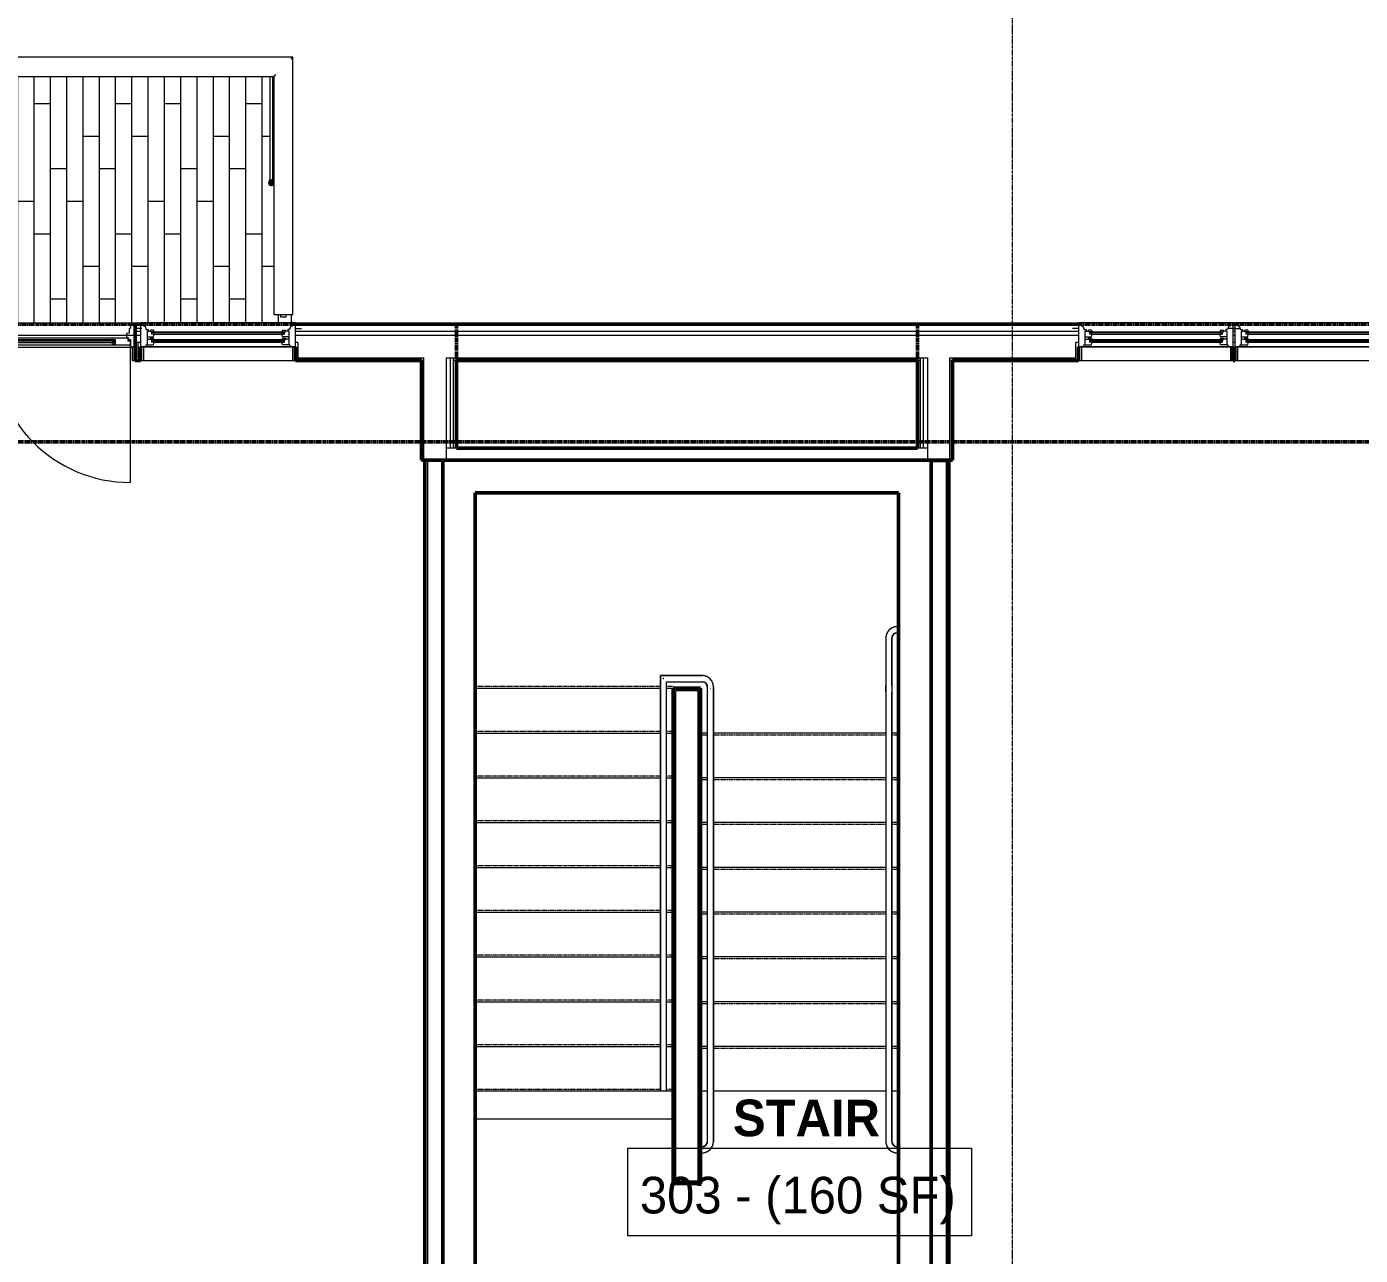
# Model space of a CAD drawing. Header units: inches. Extents: x -4235 to -464, y 9767 to 12463.
# Drawn here: x -2742.5 to -2414.9, y 11889.9 to 12191.7 of the extents above; entities that cross this region are included whole.
import ezdxf

# ---------------------------------------------------------------- set-up
doc = ezdxf.new("R2010")
doc.units = ezdxf.units.IN
doc.header["$MEASUREMENT"] = 0
for name, pattern in [('Dash 1_16_', [0.125, 0.0625, -0.0625]), ('Grid Line 1_2_', [0.875, 0.5, -0.125, 0.125, -0.125]), ('Overhead 1_16_', [0.101562, 0.0625, -0.039062])]:
    doc.linetypes.add(name, pattern=pattern)
for name, color, linetype, lineweight in [('0-1', 7, 'Continuous', 5), ('0-2', 90, 'Continuous', 9), ('A-AREA-IDEN', 2, 'Continuous', 9), ('A-DOOR-3', 31, 'Continuous', 9), ('A-DOOR-4', 31, 'Continuous', 20), ('A-DOOR-FRAM', 31, 'Continuous', 9), ('A-DOOR-FRAM-2', 31, 'Continuous', 20), ('A-DOOR-GLAZ', 31, 'Continuous', 9), ('A-FLOR-2', 90, 'Continuous', 9), ('A-FLOR-3', 192, 'Continuous', 9), ('A-FLOR-HRAL', 11, 'Continuous', 9), ('A-FLOR-HRAL-1', 90, 'Continuous', 9), ('A-FLOR-PATT-1', 9, 'Continuous', 9), ('A-GLAZ-1', 151, 'Continuous', 9), ('A-GLAZ-2', 151, 'Continuous', 20), ('A-WALL', 113, 'Continuous', 13), ('A-WALL-2', 250, 'Continuous', 13), ('A-WALL-3', 7, 'Continuous', 50), ('A-WALL-4', 113, 'Continuous', 50), ('A-WALL-5', 113, 'Continuous', 9), ('C-PROP-LINE-1', 91, 'Dash 1_16_', 50), ('I-WALL-1', 7, 'Continuous', 50), ('Q-CASE-1', 90, 'Continuous', 9), ('S-GRID-1', 1, 'Grid Line 1_2_', 9), ('S-STRS-3', 90, 'Continuous', 9), ('S-STRS-4', 90, 'Overhead 1_16_', 9)]:
    doc.layers.add(name, color=color, linetype=linetype, lineweight=lineweight)
doc.styles.add('Century Gothic', font='ufonts.com_century-gothic.ttf', dxfattribs={"height": 9})
doc.styles.add('Century Gothic_B', font='GOTHICB.TTF', dxfattribs={"height": 9})

# ---------------------------------------------------------------- blocks, each defined once
blk = doc.blocks.new('CTR - 1st Phase - Common Walls_rvt-1-BACKGROUND - 3RD FLOOR')
at = {"layer": 'A-WALL-2'}
for p, q in [((-2644.07, 12085.19), (-2644.07, 11837.19)), ((-2640.57, 12085.19), (-2640.57, 11837.19)), ((-2520.07, 11837.19), (-2520.07, 12085.15)), ((-2516.57, 11837.19), (-2516.57, 12085.15))]:
    blk.add_line(p, q, dxfattribs=at)
at = {"layer": 'A-WALL-3'}
for p, q in [((-2640.32, 12085.19), (-2644.7, 12085.19)), ((-2644.7, 12085.19), (-2644.7, 11837.19)), ((-2640.32, 11837.19), (-2640.32, 12085.19)), ((-2520.32, 12085.15), (-2520.32, 11837.19)), ((-2515.95, 12085.15), (-2520.32, 12085.15)), ((-2515.95, 11837.19), (-2515.95, 12085.15))]:
    blk.add_line(p, q, dxfattribs=at)
blk = doc.blocks.new('Top Rail Type - Top Rail_Internal_-2421829-BACKGROUND - 3RD FLOOR')
at = {"layer": 'A-FLOR-HRAL-1'}
for p, q in [((-2586.82, 12032.31), (-2586.82, 12029.77)), ((-2576.57, 12032.31), (-2586.82, 12032.31)), ((-2585.32, 12029.77), (-2585.32, 12030.81)), ((-2585.32, 12030.81), (-2576.57, 12030.81)), ((-2586.82, 12029.1), (-2586.82, 11930.19)), ((-2585.32, 11930.19), (-2585.32, 12029.1)), ((-2575.32, 12029.56), (-2575.32, 12029.17)), ((-2575.32, 12028.97), (-2575.32, 12017.79)), ((-2573.82, 12029.17), (-2573.82, 12029.56)), ((-2573.82, 12017.79), (-2573.82, 12028.97)), ((-2575.32, 12017.79), (-2575.32, 11930.28)), ((-2573.82, 11930.28), (-2573.82, 12017.79)), ((-2575.32, 11929.61), (-2575.32, 11917.81)), ((-2573.82, 11917.81), (-2573.82, 11929.61)), ((-2576.57, 11916.56), (-2576.95, 11916.56)), ((-2576.95, 11915.06), (-2576.57, 11915.06))]:
    blk.add_line(p, q, dxfattribs=at)
at = {"layer": 'A-FLOR-HRAL-1', "flags": 128}
for points in [[(-2586.82, 12029.77), (-2586.82, 12029.72), (-2586.82, 12029.67), (-2586.82, 12029.62), (-2586.82, 12029.57), (-2586.82, 12029.52), (-2586.82, 12029.47), (-2586.82, 12029.42), (-2586.82, 12029.37), (-2586.82, 12029.33), (-2586.82, 12029.28), (-2586.82, 12029.24), (-2586.82, 12029.19), (-2586.82, 12029.15), (-2586.82, 12029.1), (-2586.82, 12029.1)], [(-2585.32, 12029.1), (-2585.32, 12029.14), (-2585.32, 12029.19), (-2585.32, 12029.23), (-2585.32, 12029.28), (-2585.32, 12029.32), (-2585.32, 12029.37), (-2585.32, 12029.42), (-2585.32, 12029.47), (-2585.32, 12029.52), (-2585.32, 12029.56), (-2585.32, 12029.61), (-2585.32, 12029.66), (-2585.32, 12029.71), (-2585.32, 12029.76), (-2585.32, 12029.77)], [(-2573.82, 12029.56), (-2573.83, 12029.67), (-2573.83, 12029.78), (-2573.84, 12029.89), (-2573.86, 12030), (-2573.88, 12030.11), (-2573.9, 12030.22), (-2573.93, 12030.32), (-2573.96, 12030.43), (-2574, 12030.53), (-2574.04, 12030.64), (-2574.09, 12030.74), (-2574.13, 12030.83), (-2574.19, 12030.93), (-2574.24, 12031.03), (-2574.3, 12031.12), (-2574.37, 12031.21), (-2574.44, 12031.29), (-2574.51, 12031.38), (-2574.58, 12031.46), (-2574.66, 12031.54), (-2574.74, 12031.61), (-2574.82, 12031.68), (-2574.91, 12031.75), (-2575, 12031.82), (-2575.09, 12031.88), (-2575.18, 12031.94), (-2575.28, 12031.99), (-2575.38, 12032.04), (-2575.48, 12032.09), (-2575.58, 12032.13), (-2575.68, 12032.17), (-2575.79, 12032.2), (-2575.89, 12032.23), (-2576, 12032.25), (-2576.11, 12032.27), (-2576.22, 12032.29), (-2576.32, 12032.3), (-2576.43, 12032.31), (-2576.54, 12032.31), (-2576.57, 12032.31)], [(-2576.57, 12030.81), (-2576.52, 12030.81), (-2576.47, 12030.81), (-2576.42, 12030.81), (-2576.37, 12030.8), (-2576.33, 12030.79), (-2576.28, 12030.78), (-2576.23, 12030.77), (-2576.18, 12030.75), (-2576.13, 12030.73), (-2576.09, 12030.72), (-2576.04, 12030.7), (-2576, 12030.67), (-2575.95, 12030.65), (-2575.91, 12030.62), (-2575.87, 12030.6), (-2575.83, 12030.57), (-2575.79, 12030.54), (-2575.75, 12030.5), (-2575.71, 12030.47), (-2575.68, 12030.44), (-2575.64, 12030.4), (-2575.61, 12030.36), (-2575.58, 12030.32), (-2575.55, 12030.28), (-2575.52, 12030.24), (-2575.5, 12030.2), (-2575.47, 12030.15), (-2575.45, 12030.11), (-2575.43, 12030.06), (-2575.41, 12030.02), (-2575.39, 12029.97), (-2575.38, 12029.92), (-2575.36, 12029.87), (-2575.35, 12029.83), (-2575.34, 12029.78), (-2575.33, 12029.73), (-2575.33, 12029.68), (-2575.33, 12029.63), (-2575.32, 12029.58), (-2575.32, 12029.56)], [(-2575.32, 11930.28), (-2575.32, 11930.24), (-2575.32, 11930.19), (-2575.32, 11930.15), (-2575.32, 11930.1), (-2575.32, 11930.05), (-2575.32, 11930.01), (-2575.32, 11929.96), (-2575.32, 11929.91), (-2575.32, 11929.86), (-2575.32, 11929.81), (-2575.32, 11929.76), (-2575.32, 11929.71), (-2575.32, 11929.66), (-2575.32, 11929.61), (-2575.32, 11929.61)], [(-2573.82, 11929.61), (-2573.82, 11929.66), (-2573.82, 11929.71), (-2573.82, 11929.76), (-2573.82, 11929.81), (-2573.82, 11929.86), (-2573.82, 11929.91), (-2573.82, 11929.96), (-2573.82, 11930), (-2573.82, 11930.05), (-2573.82, 11930.1), (-2573.82, 11930.14), (-2573.82, 11930.19), (-2573.82, 11930.23), (-2573.82, 11930.27), (-2573.82, 11930.28)], [(-2576.57, 11915.06), (-2576.46, 11915.07), (-2576.35, 11915.07), (-2576.24, 11915.08), (-2576.14, 11915.1), (-2576.03, 11915.12), (-2575.92, 11915.14), (-2575.81, 11915.17), (-2575.71, 11915.2), (-2575.6, 11915.24), (-2575.5, 11915.28), (-2575.4, 11915.33), (-2575.3, 11915.38), (-2575.21, 11915.43), (-2575.11, 11915.48), (-2575.02, 11915.54), (-2574.93, 11915.61), (-2574.84, 11915.68), (-2574.76, 11915.75), (-2574.68, 11915.82), (-2574.6, 11915.9), (-2574.53, 11915.98), (-2574.45, 11916.06), (-2574.39, 11916.15), (-2574.32, 11916.24), (-2574.26, 11916.33), (-2574.2, 11916.42), (-2574.15, 11916.52), (-2574.1, 11916.62), (-2574.05, 11916.72), (-2574.01, 11916.82), (-2573.97, 11916.92), (-2573.94, 11917.03), (-2573.91, 11917.13), (-2573.88, 11917.24), (-2573.86, 11917.35), (-2573.85, 11917.46), (-2573.84, 11917.57), (-2573.83, 11917.67), (-2573.82, 11917.78), (-2573.82, 11917.81)], [(-2575.32, 11917.81), (-2575.32, 11917.76), (-2575.33, 11917.71), (-2575.33, 11917.66), (-2575.34, 11917.62), (-2575.35, 11917.57), (-2575.36, 11917.52), (-2575.37, 11917.47), (-2575.39, 11917.42), (-2575.4, 11917.37), (-2575.42, 11917.33), (-2575.44, 11917.28), (-2575.46, 11917.24), (-2575.49, 11917.19), (-2575.51, 11917.15), (-2575.54, 11917.11), (-2575.57, 11917.07), (-2575.6, 11917.03), (-2575.63, 11916.99), (-2575.67, 11916.95), (-2575.7, 11916.92), (-2575.74, 11916.88), (-2575.78, 11916.85), (-2575.82, 11916.82), (-2575.86, 11916.79), (-2575.9, 11916.76), (-2575.94, 11916.74), (-2575.98, 11916.71), (-2576.03, 11916.69), (-2576.07, 11916.67), (-2576.12, 11916.65), (-2576.17, 11916.63), (-2576.22, 11916.62), (-2576.26, 11916.6), (-2576.31, 11916.59), (-2576.36, 11916.58), (-2576.41, 11916.58), (-2576.46, 11916.57), (-2576.51, 11916.57), (-2576.56, 11916.56), (-2576.57, 11916.56)]]:
    blk.add_lwpolyline(points, dxfattribs=at)
at = {"layer": 'A-FLOR-HRAL-1'}
blk.add_open_spline([(-2585.98, 12031.47), (-2586, 12031.49), (-2586.03, 12031.52), (-2586.07, 12031.56), (-2586.12, 12031.61), (-2586.15, 12031.64), (-2586.17, 12031.66)], degree=3, knots=[0.46086968, 0.46086968, 0.46086968, 0.46086968, 0.47916667, 0.5, 0.52083333, 0.53913032, 0.53913032, 0.53913032, 0.53913032], dxfattribs=at)
blk.add_open_spline([(-2574.65, 12029.19), (-2574.63, 12029.19), (-2574.57, 12029.19), (-2574.52, 12029.19), (-2574.5, 12029.19)], degree=3, dxfattribs=at)
blk = doc.blocks.new('Top Rail Type - Top Rail_Internal_-V10-BACKGROUND - 3RD FLOOR')
at = {"layer": 'A-FLOR-HRAL-1'}
for p, q in [((-2586.82, 12032.31), (-2576.57, 12032.31)), ((-2586.82, 12029.77), (-2586.82, 12032.31)), ((-2586.82, 12028.7), (-2586.82, 12029.77)), ((-2585.32, 12030.81), (-2576.57, 12030.81)), ((-2585.32, 12029.77), (-2585.32, 12030.81)), ((-2585.32, 12028.7), (-2585.32, 12029.77)), ((-2586.82, 11930.19), (-2586.82, 12028.7)), ((-2585.32, 11930.19), (-2585.32, 12028.7)), ((-2575.32, 12029.56), (-2575.32, 12029.19)), ((-2575.32, 12029.19), (-2575.32, 11930.68)), ((-2573.82, 12029.56), (-2573.82, 12029.19)), ((-2573.82, 12029.19), (-2573.82, 11930.68)), ((-2575.32, 11930.68), (-2575.32, 11929.61)), ((-2575.32, 11929.61), (-2575.32, 11917.81)), ((-2573.82, 11930.68), (-2573.82, 11929.61)), ((-2573.82, 11929.61), (-2573.82, 11917.81)), ((-2576.57, 11916.56), (-2576.95, 11916.56)), ((-2576.57, 11915.06), (-2576.95, 11915.06))]:
    blk.add_line(p, q, dxfattribs=at)
for centre, radius, start, end in [((-2576.57, 12029.56), 2.75, 0, 90), ((-2576.57, 12029.56), 1.25, 0, 90), ((-2576.57, 11917.81), 1.25, 270, 0), ((-2576.57, 11917.81), 2.75, 270, 0)]:
    blk.add_arc(centre, radius, start, end, dxfattribs=at)
blk = doc.blocks.new('Top Rail Type - Top Rail_Internal_-2421831-BACKGROUND - 3RD FLOOR')
at = {"layer": 'A-FLOR-HRAL-1'}
for p, q in [((-2528.32, 12044.31), (-2528.7, 12044.31)), ((-2528.7, 12042.81), (-2528.32, 12042.81)), ((-2531.45, 12041.56), (-2531.45, 12029.77)), ((-2529.95, 12029.77), (-2529.95, 12041.56)), ((-2531.45, 12028.3), (-2531.45, 12017.79)), ((-2529.95, 12017.79), (-2529.95, 12028.3)), ((-2531.45, 12017.79), (-2531.45, 11930.28)), ((-2529.95, 11930.28), (-2529.95, 12017.79)), ((-2531.45, 11929.61), (-2531.45, 11917.81)), ((-2529.95, 11917.81), (-2529.95, 11929.61)), ((-2528.32, 11916.56), (-2528.7, 11916.56)), ((-2528.7, 11915.06), (-2528.32, 11915.06))]:
    blk.add_line(p, q, dxfattribs=at)
at = {"layer": 'A-FLOR-HRAL-1', "flags": 128}
for points in [[(-2528.7, 12044.31), (-2528.81, 12044.31), (-2528.92, 12044.31), (-2529.03, 12044.29), (-2529.14, 12044.28), (-2529.25, 12044.26), (-2529.35, 12044.24), (-2529.46, 12044.21), (-2529.56, 12044.17), (-2529.67, 12044.14), (-2529.77, 12044.1), (-2529.87, 12044.05), (-2529.97, 12044), (-2530.07, 12043.95), (-2530.16, 12043.89), (-2530.25, 12043.83), (-2530.34, 12043.77), (-2530.43, 12043.7), (-2530.51, 12043.63), (-2530.59, 12043.56), (-2530.67, 12043.48), (-2530.75, 12043.4), (-2530.82, 12043.32), (-2530.89, 12043.23), (-2530.95, 12043.14), (-2531.01, 12043.05), (-2531.07, 12042.96), (-2531.12, 12042.86), (-2531.17, 12042.76), (-2531.22, 12042.66), (-2531.26, 12042.56), (-2531.3, 12042.46), (-2531.33, 12042.35), (-2531.36, 12042.25), (-2531.39, 12042.14), (-2531.41, 12042.03), (-2531.43, 12041.92), (-2531.44, 12041.81), (-2531.45, 12041.7), (-2531.45, 12041.59), (-2531.45, 12041.56)], [(-2529.95, 12041.56), (-2529.95, 12041.61), (-2529.94, 12041.66), (-2529.94, 12041.71), (-2529.93, 12041.76), (-2529.92, 12041.81), (-2529.91, 12041.86), (-2529.9, 12041.91), (-2529.89, 12041.96), (-2529.87, 12042), (-2529.85, 12042.05), (-2529.83, 12042.1), (-2529.81, 12042.14), (-2529.78, 12042.19), (-2529.76, 12042.23), (-2529.73, 12042.27), (-2529.7, 12042.31), (-2529.67, 12042.35), (-2529.64, 12042.39), (-2529.6, 12042.43), (-2529.57, 12042.46), (-2529.53, 12042.5), (-2529.5, 12042.53), (-2529.46, 12042.56), (-2529.42, 12042.59), (-2529.37, 12042.62), (-2529.33, 12042.64), (-2529.29, 12042.67), (-2529.24, 12042.69), (-2529.2, 12042.71), (-2529.15, 12042.73), (-2529.1, 12042.75), (-2529.06, 12042.76), (-2529.01, 12042.78), (-2528.96, 12042.79), (-2528.91, 12042.8), (-2528.86, 12042.8), (-2528.81, 12042.81), (-2528.76, 12042.81), (-2528.71, 12042.81), (-2528.7, 12042.81)], [(-2531.45, 12028.3), (-2531.45, 12028.39), (-2531.45, 12028.49), (-2531.45, 12028.59), (-2531.45, 12028.69), (-2531.45, 12028.79), (-2531.45, 12028.89), (-2531.45, 12029), (-2531.45, 12029.11), (-2531.45, 12029.21), (-2531.45, 12029.32), (-2531.45, 12029.43), (-2531.45, 12029.54), (-2531.45, 12029.65), (-2531.45, 12029.76), (-2531.45, 12029.77)], [(-2529.95, 12029.77), (-2529.95, 12029.66), (-2529.95, 12029.55), (-2529.95, 12029.44), (-2529.95, 12029.33), (-2529.95, 12029.22), (-2529.95, 12029.11), (-2529.95, 12029.01), (-2529.95, 12028.9), (-2529.95, 12028.8), (-2529.95, 12028.7), (-2529.95, 12028.6), (-2529.95, 12028.5), (-2529.95, 12028.4), (-2529.95, 12028.31), (-2529.95, 12028.3)], [(-2531.45, 11930.28), (-2531.45, 11930.24), (-2531.45, 11930.19), (-2531.45, 11930.15), (-2531.45, 11930.1), (-2531.45, 11930.05), (-2531.45, 11930.01), (-2531.45, 11929.96), (-2531.45, 11929.91), (-2531.45, 11929.86), (-2531.45, 11929.81), (-2531.45, 11929.76), (-2531.45, 11929.71), (-2531.45, 11929.66), (-2531.45, 11929.61), (-2531.45, 11929.61)], [(-2529.95, 11929.61), (-2529.95, 11929.66), (-2529.95, 11929.71), (-2529.95, 11929.76), (-2529.95, 11929.81), (-2529.95, 11929.86), (-2529.95, 11929.91), (-2529.95, 11929.96), (-2529.95, 11930), (-2529.95, 11930.05), (-2529.95, 11930.1), (-2529.95, 11930.14), (-2529.95, 11930.19), (-2529.95, 11930.23), (-2529.95, 11930.27), (-2529.95, 11930.28)], [(-2531.45, 11917.81), (-2531.45, 11917.7), (-2531.44, 11917.59), (-2531.43, 11917.49), (-2531.41, 11917.38), (-2531.39, 11917.27), (-2531.37, 11917.16), (-2531.34, 11917.05), (-2531.31, 11916.95), (-2531.27, 11916.85), (-2531.23, 11916.74), (-2531.19, 11916.64), (-2531.14, 11916.54), (-2531.09, 11916.45), (-2531.03, 11916.35), (-2530.97, 11916.26), (-2530.9, 11916.17), (-2530.84, 11916.09), (-2530.77, 11916), (-2530.69, 11915.92), (-2530.61, 11915.84), (-2530.53, 11915.77), (-2530.45, 11915.69), (-2530.36, 11915.63), (-2530.28, 11915.56), (-2530.18, 11915.5), (-2530.09, 11915.44), (-2529.99, 11915.39), (-2529.9, 11915.34), (-2529.8, 11915.29), (-2529.7, 11915.25), (-2529.59, 11915.21), (-2529.49, 11915.18), (-2529.38, 11915.15), (-2529.27, 11915.13), (-2529.17, 11915.1), (-2529.06, 11915.09), (-2528.95, 11915.08), (-2528.84, 11915.07), (-2528.73, 11915.06), (-2528.7, 11915.06)], [(-2528.7, 11916.56), (-2528.75, 11916.57), (-2528.8, 11916.57), (-2528.85, 11916.57), (-2528.9, 11916.58), (-2528.95, 11916.59), (-2529, 11916.6), (-2529.04, 11916.61), (-2529.09, 11916.63), (-2529.14, 11916.64), (-2529.19, 11916.66), (-2529.23, 11916.68), (-2529.28, 11916.71), (-2529.32, 11916.73), (-2529.36, 11916.76), (-2529.4, 11916.78), (-2529.45, 11916.81), (-2529.48, 11916.84), (-2529.52, 11916.87), (-2529.56, 11916.91), (-2529.6, 11916.94), (-2529.63, 11916.98), (-2529.66, 11917.02), (-2529.69, 11917.06), (-2529.72, 11917.1), (-2529.75, 11917.14), (-2529.78, 11917.18), (-2529.8, 11917.23), (-2529.82, 11917.27), (-2529.84, 11917.32), (-2529.86, 11917.36), (-2529.88, 11917.41), (-2529.9, 11917.46), (-2529.91, 11917.5), (-2529.92, 11917.55), (-2529.93, 11917.6), (-2529.94, 11917.65), (-2529.94, 11917.7), (-2529.95, 11917.75), (-2529.95, 11917.8), (-2529.95, 11917.81)]]:
    blk.add_lwpolyline(points, dxfattribs=at)
blk = doc.blocks.new('Top Rail Type - Top Rail_Internal_-V13-BACKGROUND - 3RD FLOOR')
at = {"layer": 'A-FLOR-HRAL-1'}
for p, q in [((-2528.32, 12044.31), (-2528.7, 12044.31)), ((-2528.32, 12042.81), (-2528.7, 12042.81)), ((-2531.45, 12041.56), (-2531.45, 12029.77)), ((-2529.95, 12041.56), (-2529.95, 12029.77)), ((-2531.45, 12029.77), (-2531.45, 12028.7)), ((-2529.95, 12029.77), (-2529.95, 12028.7)), ((-2531.45, 12028.7), (-2531.45, 11930.68)), ((-2529.95, 12028.7), (-2529.95, 11930.68)), ((-2531.45, 11930.68), (-2531.45, 11929.61)), ((-2531.45, 11929.61), (-2531.45, 11917.81)), ((-2529.95, 11930.68), (-2529.95, 11929.61)), ((-2529.95, 11929.61), (-2529.95, 11917.81)), ((-2528.7, 11916.56), (-2528.32, 11916.56)), ((-2528.7, 11915.06), (-2528.32, 11915.06))]:
    blk.add_line(p, q, dxfattribs=at)
for centre, radius, start, end in [((-2528.7, 12041.56), 2.75, 90, 180), ((-2528.7, 12041.56), 1.25, 90, 180), ((-2528.7, 11917.81), 2.75, 180, 270), ((-2528.7, 11917.81), 1.25, 180, 270)]:
    blk.add_arc(centre, radius, start, end, dxfattribs=at)
blk = doc.blocks.new('top of stairs parapet wall1 - top of stairs parapet wall-2378403-BACKGROUND - 3RD FLOOR')
at = {"layer": 'Q-CASE-1'}
for p, q in [((-2583.7, 10168.59), (-2632.32, 10168.59)), ((-2632.32, 10161.84), (-2583.7, 10161.84))]:
    blk.add_line(p, q, dxfattribs=at)
blk = doc.blocks.new('CTR - 1st Phase -Stairs _ Elevators_rvt-1-BACKGROUND - 3RD FLOOR')
at = {"layer": 'A-FLOR-2'}
for p, q in [((-2575.32, 11930.19), (-2576.95, 11930.19)), ((-2531.44, 11930.19), (-2573.83, 11930.19)), ((-2528.32, 11930.19), (-2529.95, 11930.19))]:
    blk.add_line(p, q, dxfattribs=at)
at = {"layer": 'A-WALL-2'}
for p, q in [((-2583.07, 11908.19), (-2583.07, 12028.56)), ((-2577.57, 12028.56), (-2583.07, 12028.56)), ((-2577.57, 11908.19), (-2577.57, 12028.56)), ((-2583.07, 11908.19), (-2577.57, 11908.19))]:
    blk.add_line(p, q, dxfattribs=at)
at = {"layer": 'A-WALL-3'}
for p, q in [((-2640.32, 12085.19), (-2640.32, 11845.19)), ((-2632.32, 12085.19), (-2640.32, 12085.19)), ((-2520.32, 12085.19), (-2632.32, 12085.19)), ((-2520.32, 12077.19), (-2520.32, 12085.19)), ((-2632.32, 12077.19), (-2528.32, 12077.19)), ((-2632.32, 11845.19), (-2632.32, 12077.19)), ((-2528.32, 12077.19), (-2528.32, 11845.19)), ((-2520.32, 11845.19), (-2520.32, 12077.19))]:
    blk.add_line(p, q, dxfattribs=at)
at = {"layer": 'I-WALL-1'}
for p, q in [((-2583.7, 12029.19), (-2583.7, 11907.56)), ((-2583.07, 12029.19), (-2583.7, 12029.19)), ((-2577.57, 12029.19), (-2583.07, 12029.19)), ((-2576.95, 12029.19), (-2577.57, 12029.19)), ((-2576.95, 11907.56), (-2576.95, 12029.19)), ((-2583.7, 11907.56), (-2583.07, 11907.56)), ((-2583.07, 11907.56), (-2577.57, 11907.56)), ((-2577.57, 11907.56), (-2576.95, 11907.56))]:
    blk.add_line(p, q, dxfattribs=at)
at = {"layer": 'S-STRS-3'}
for p, q in [((-2632.32, 12029.19), (-2586.82, 12029.19)), ((-2585.33, 12029.19), (-2583.7, 12029.19)), ((-2632.32, 12018.19), (-2586.82, 12018.19)), ((-2585.32, 12018.19), (-2583.7, 12018.19)), ((-2575.32, 12018.19), (-2576.95, 12018.19)), ((-2531.45, 12018.19), (-2573.82, 12018.19)), ((-2528.32, 12018.19), (-2529.95, 12018.19)), ((-2632.32, 12007.19), (-2586.82, 12007.19)), ((-2585.32, 12007.19), (-2583.7, 12007.19)), ((-2575.32, 12007.19), (-2576.95, 12007.19)), ((-2531.45, 12007.19), (-2573.82, 12007.19)), ((-2528.32, 12007.19), (-2529.95, 12007.19)), ((-2632.32, 11996.19), (-2586.82, 11996.19)), ((-2585.32, 11996.19), (-2583.7, 11996.19)), ((-2575.32, 11996.19), (-2576.95, 11996.19)), ((-2531.45, 11996.19), (-2573.82, 11996.19)), ((-2528.32, 11996.19), (-2529.95, 11996.19)), ((-2632.32, 11985.19), (-2586.82, 11985.19)), ((-2585.32, 11985.19), (-2583.7, 11985.19)), ((-2575.32, 11985.19), (-2576.95, 11985.19)), ((-2531.45, 11985.19), (-2573.82, 11985.19)), ((-2528.32, 11985.19), (-2529.95, 11985.19)), ((-2632.32, 11974.19), (-2586.82, 11974.19)), ((-2585.32, 11974.19), (-2583.7, 11974.19)), ((-2575.32, 11974.19), (-2576.95, 11974.19)), ((-2531.45, 11974.19), (-2573.82, 11974.19)), ((-2528.32, 11974.19), (-2529.95, 11974.19)), ((-2632.32, 11963.19), (-2586.82, 11963.19)), ((-2585.32, 11963.19), (-2583.7, 11963.19)), ((-2575.32, 11963.19), (-2576.95, 11963.19)), ((-2531.45, 11963.19), (-2573.82, 11963.19)), ((-2528.32, 11963.19), (-2529.95, 11963.19)), ((-2632.32, 11952.19), (-2586.82, 11952.19)), ((-2585.32, 11952.19), (-2583.7, 11952.19)), ((-2575.32, 11952.19), (-2576.95, 11952.19)), ((-2531.45, 11952.19), (-2573.82, 11952.19)), ((-2528.32, 11952.19), (-2529.95, 11952.19)), ((-2632.32, 11941.19), (-2586.82, 11941.19)), ((-2585.32, 11941.19), (-2583.7, 11941.19)), ((-2575.32, 11941.19), (-2576.95, 11941.19)), ((-2531.45, 11941.19), (-2573.82, 11941.19)), ((-2528.32, 11941.19), (-2529.95, 11941.19)), ((-2575.32, 11930.19), (-2576.95, 11930.19)), ((-2531.44, 11930.19), (-2573.83, 11930.19)), ((-2528.32, 11930.19), (-2529.95, 11930.19))]:
    blk.add_line(p, q, dxfattribs=at)
at = {"layer": 'S-STRS-4'}
for p, q in [((-2632.32, 12029.69), (-2586.82, 12029.69)), ((-2585.33, 12029.69), (-2583.7, 12029.69)), ((-2632.32, 12018.69), (-2586.82, 12018.69)), ((-2585.32, 12018.69), (-2583.7, 12018.69)), ((-2575.32, 12017.69), (-2576.95, 12017.69)), ((-2531.45, 12017.69), (-2573.82, 12017.69)), ((-2528.32, 12017.69), (-2529.95, 12017.69)), ((-2632.32, 12007.69), (-2586.82, 12007.69)), ((-2585.32, 12007.69), (-2583.7, 12007.69)), ((-2575.32, 12006.69), (-2576.95, 12006.69)), ((-2531.45, 12006.69), (-2573.82, 12006.69)), ((-2528.32, 12006.69), (-2529.95, 12006.69)), ((-2632.32, 11996.69), (-2586.82, 11996.69)), ((-2585.32, 11996.69), (-2583.7, 11996.69)), ((-2575.32, 11995.69), (-2576.95, 11995.69)), ((-2531.45, 11995.69), (-2573.82, 11995.69)), ((-2528.32, 11995.69), (-2529.95, 11995.69)), ((-2632.32, 11985.69), (-2586.82, 11985.69)), ((-2585.32, 11985.69), (-2583.7, 11985.69)), ((-2575.32, 11984.69), (-2576.95, 11984.69)), ((-2531.45, 11984.69), (-2573.82, 11984.69)), ((-2528.32, 11984.69), (-2529.95, 11984.69)), ((-2632.32, 11974.69), (-2586.82, 11974.69)), ((-2585.32, 11974.69), (-2583.7, 11974.69)), ((-2575.32, 11973.69), (-2576.95, 11973.69)), ((-2531.45, 11973.69), (-2573.82, 11973.69)), ((-2528.32, 11973.69), (-2529.95, 11973.69)), ((-2632.32, 11963.69), (-2586.82, 11963.69)), ((-2585.32, 11963.69), (-2583.7, 11963.69)), ((-2575.32, 11962.69), (-2576.95, 11962.69)), ((-2531.45, 11962.69), (-2573.82, 11962.69)), ((-2528.32, 11962.69), (-2529.95, 11962.69)), ((-2632.32, 11952.69), (-2586.82, 11952.69)), ((-2585.32, 11952.69), (-2583.7, 11952.69)), ((-2575.32, 11951.69), (-2576.95, 11951.69)), ((-2531.45, 11951.69), (-2573.82, 11951.69)), ((-2528.32, 11951.69), (-2529.95, 11951.69)), ((-2632.32, 11941.69), (-2586.82, 11941.69)), ((-2585.32, 11941.69), (-2583.7, 11941.69)), ((-2575.32, 11940.69), (-2576.95, 11940.69)), ((-2531.45, 11940.69), (-2573.82, 11940.69)), ((-2528.32, 11940.69), (-2529.95, 11940.69)), ((-2632.32, 11930.69), (-2586.82, 11930.69)), ((-2585.32, 11930.69), (-2583.7, 11930.69))]:
    blk.add_line(p, q, dxfattribs=at)
at = {"layer": '0-2'}
for name, p in [('Top Rail Type - Top Rail_Internal_-2421831-BACKGROUND - 3RD FLOOR', (0, 0)), ('Top Rail Type - Top Rail_Internal_-V13-BACKGROUND - 3RD FLOOR', (0, 0)), ('Top Rail Type - Top Rail_Internal_-2421829-BACKGROUND - 3RD FLOOR', (0, 0)), ('Top Rail Type - Top Rail_Internal_-V10-BACKGROUND - 3RD FLOOR', (0, 0)), ('top of stairs parapet wall1 - top of stairs parapet wall-2378403-BACKGROUND - 3RD FLOOR', (0, 1761.6))]:
    blk.add_blockref(name, p, dxfattribs=at)
blk = doc.blocks.new('Door-Inswing-Andersen-400_Series-Single - 3_ 0-1_8_ x 6_ 7-1_2_ - 3rd floor-2895869-BACKGROUND - 3RD FLOOR')
at = {"layer": 'A-DOOR-3'}
blk.add_line((16.87, -0.66), (16.87, -34.41), dxfattribs=at)
blk.add_arc((16.87, -0.66), 33.75, 180, 270, dxfattribs=at)
at = {"layer": 'A-DOOR-4'}
for p, q in [((-16.26, 0.42), (-16.87, 0.41)), ((-16.87, 0.41), (-16.87, -0.66)), ((-16.26, 1.06), (-16.26, 0.42)), ((-16.26, 1.06), (-12.44, 1.06)), ((-13.19, 0.66), (-12.44, 0.66)), ((-13.19, -0.66), (-13.19, 0.66)), ((-12.44, 0.75), (-12.47, 1.06)), ((12.44, 1.06), (-12.44, 1.06)), ((-12.44, 0.66), (-12.44, 0.75)), ((16.26, 1.06), (12.44, 1.06)), ((12.44, 0.75), (12.47, 1.06)), ((12.44, 0.66), (12.44, 0.75)), ((13.19, 0.66), (12.44, 0.66)), ((13.19, -0.66), (13.19, 0.66)), ((16.26, 1.06), (16.26, 0.42)), ((16.26, 0.42), (16.87, 0.41)), ((16.87, 0.41), (16.87, -0.66)), ((-16.87, -0.66), (-12.44, -0.66)), ((-12.44, -0.09), (-13.19, -0.09)), ((-13.19, -0.59), (-12.67, -0.59)), ((-13.19, -0.66), (-13.19, -0.59)), ((-12.67, -0.59), (-12.47, -0.34)), ((-12.47, -0.34), (-12.44, -0.16)), ((-12.44, -0.16), (-12.44, -0.09)), ((12.44, -0.66), (-12.44, -0.66)), ((12.44, -0.09), (13.19, -0.09)), ((12.44, -0.16), (12.44, -0.09)), ((12.47, -0.34), (12.44, -0.16)), ((16.87, -0.66), (12.44, -0.66)), ((12.67, -0.59), (12.47, -0.34)), ((13.19, -0.59), (12.67, -0.59)), ((13.19, -0.66), (13.19, -0.59))]:
    blk.add_line(p, q, dxfattribs=at)
at = {"layer": 'A-DOOR-FRAM'}
for p, q in [((-17.31, -1.13), (-17.94, -1.13)), ((-17.94, -1.13), (-17.94, -4.44)), ((-17.31, -4.44), (-17.31, -1.13)), ((17.94, -1.13), (17.31, -1.13)), ((17.31, -1.13), (17.31, -4.44)), ((17.94, -4.44), (17.94, -1.13)), ((-17.94, -4.44), (-17.31, -4.44)), ((17.31, -4.44), (17.94, -4.44))]:
    blk.add_line(p, q, dxfattribs=at)
at = {"layer": 'A-DOOR-FRAM-2'}
for p, q in [((-19.69, 3.44), (-18.06, 3.44)), ((-18.06, 4.8), (-18.06, 4.44)), ((-18.06, 4.75), (-18.06, -1.13)), ((-18.06, 4.75), (-17.03, 4.75)), ((-17.03, 3.63), (-17.03, 4.75)), ((-16.69, 3.39), (-17.03, 3.63)), ((-16.69, 2.39), (-16.69, 3.39)), ((16.69, 3.39), (17.03, 3.63)), ((16.69, 2.39), (16.69, 3.39)), ((17.03, 3.63), (17.03, 4.75)), ((18.06, 4.75), (17.03, 4.75)), ((18.06, 4.44), (18.06, 4.8)), ((18.06, 4.75), (18.06, -1.13)), ((19.69, 3.44), (18.06, 3.44)), ((-17.03, 0.66), (-16.45, 0.66)), ((-17.03, -1.13), (-17.03, 0.66)), ((-16, 2.23), (-16.69, 2.39)), ((-16.45, 0.66), (-16.45, 1.09)), ((-16.45, 1.09), (-16, 1.09)), ((-16, 1.09), (-16, 2.23)), ((16, 2.23), (16.69, 2.39)), ((16, 1.09), (16, 2.23)), ((16.45, 1.09), (16, 1.09)), ((16.45, 0.66), (16.45, 1.09)), ((17.03, 0.66), (16.45, 0.66)), ((17.03, -1.13), (17.03, 0.66)), ((-18.06, -1.13), (-17.94, -1.13)), ((-17.69, -1.13), (-18.06, -1.13)), ((-18.06, -1.13), (-17.03, -1.13)), ((-17.31, -1.13), (17.31, -1.13)), ((18.06, -1.13), (17.03, -1.13)), ((17.94, -1.13), (18.06, -1.13))]:
    blk.add_line(p, q, dxfattribs=at)
at = {"layer": 'A-DOOR-GLAZ'}
for p, q in [((-12.44, 0.5), (-13.19, 0.5)), ((-13.19, 0.06), (-12.44, 0.06)), ((-12.98, 0.5), (-12.98, 0.06)), ((12.44, 0.66), (-12.44, 0.66)), ((12.44, 0.5), (-12.44, 0.5)), ((12.44, 0.06), (-12.44, 0.06)), ((12.44, 0.5), (13.19, 0.5)), ((13.19, 0.06), (12.44, 0.06)), ((12.98, 0.5), (12.98, 0.06)), ((12.44, -0.09), (-12.44, -0.09))]:
    blk.add_line(p, q, dxfattribs=at)
blk = doc.blocks.new('Window-Double_Hung-Andersen-400_Series-Tilt_Wash - DOUBLE HUNG - COTTAGE - 3RD FLOOR-2888224-BACKGROUND - 3RD FLOOR')
at = {"layer": 'A-GLAZ-1'}
for p, q in [((-16.29, 2.5), (-15.7, 2.5)), ((-16.29, 2.12), (-15.7, 2.12)), ((-16.29, 0.56), (-15.7, 0.56)), ((-16.29, 0.19), (-15.7, 0.19)), ((-15.82, 2.5), (-15.82, 2.12)), ((-15.82, 0.56), (-15.82, 0.19)), ((-15.7, 2.62), (15.7, 2.62)), ((-15.7, 2.5), (15.7, 2.5)), ((-15.7, 2.12), (15.7, 2.12)), ((-15.7, 2), (15.7, 2)), ((-15.7, 0.69), (15.7, 0.69)), ((-15.7, 0.56), (15.7, 0.56)), ((-15.7, 0.19), (15.7, 0.19)), ((-15.7, 0.06), (15.7, 0.06)), ((16.29, 2.5), (15.7, 2.5)), ((16.29, 2.12), (15.7, 2.12)), ((16.29, 0.56), (15.7, 0.56)), ((16.29, 0.19), (15.7, 0.19)), ((15.82, 2.5), (15.82, 2.12)), ((15.82, 0.56), (15.82, 0.19)), ((-19.01, -2.44), (-18.95, -2.44)), ((18.95, -1.06), (-18.95, -1.06)), ((-18.95, -1.06), (-18.95, -4.44)), ((-18.32, -1.06), (-18.32, -4.44)), ((18.32, -1.06), (18.32, -4.44)), ((18.95, -4.44), (18.95, -1.06)), ((18.95, -2.44), (19.01, -2.44)), ((-18.95, -3.94), (-19.01, -3.94)), ((-18.95, -4.44), (18.95, -4.44)), ((19.01, -3.94), (18.95, -3.94))]:
    blk.add_line(p, q, dxfattribs=at)
at = {"layer": 'A-GLAZ-2'}
for p, q in [((-19.01, 3.44), (-20.51, 3.44)), ((19.01, 4.81), (-19.01, 4.81)), ((-19.01, 4.81), (-19.01, -1.06)), ((-18.2, 4.81), (-18.2, 4)), ((-18.2, 4), (-17.92, 4)), ((-17.92, 4), (-17.61, 3.19)), ((17.92, 4), (17.61, 3.19)), ((18.2, 4), (17.92, 4)), ((18.2, 4.81), (18.2, 4)), ((19.01, -1.06), (19.01, 4.81)), ((19.01, 3.44), (20.51, 3.44)), ((-17.61, 3.19), (-17.14, 3.19)), ((-17.42, 2.75), (-16.57, 2.75)), ((-17.42, 2.75), (-17.42, -0.56)), ((-17.42, 1.37), (-15.86, 1.37)), ((-17.42, 0.81), (-16.57, 0.81)), ((-17.14, 3.19), (-17.14, 2.75)), ((-15.86, 2.97), (-16.57, 2.97)), ((-16.57, 2.62), (-16.57, 2.97)), ((-15.7, 2.62), (-16.57, 2.62)), ((-15.86, 1.03), (-16.57, 1.03)), ((-16.57, 0.69), (-16.57, 1.03)), ((-15.7, 0.69), (-16.57, 0.69)), ((-16.29, 2.62), (-16.29, 2)), ((-15.7, 2), (-16.29, 2)), ((-16.29, 0.69), (-16.29, 0.06)), ((-15.7, 0.06), (-16.29, 0.06)), ((-15.86, 2.97), (-15.7, 2.62)), ((-15.86, 1.37), (-15.7, 2)), ((-15.86, 1.03), (-15.7, 0.69)), ((-15.86, -0.56), (-15.7, 0.06)), ((15.86, 2.97), (15.7, 2.62)), ((15.7, 2.62), (16.57, 2.62)), ((15.7, 2), (16.29, 2)), ((15.86, 1.37), (15.7, 2)), ((15.86, 1.03), (15.7, 0.69)), ((15.7, 0.69), (16.57, 0.69)), ((15.7, 0.06), (16.29, 0.06)), ((15.86, -0.56), (15.7, 0.06)), ((15.86, 2.97), (16.57, 2.97)), ((17.42, 1.37), (15.86, 1.37)), ((15.86, 1.03), (16.57, 1.03)), ((16.29, 2.62), (16.29, 2)), ((16.29, 0.69), (16.29, 0.06)), ((16.57, 2.62), (16.57, 2.97)), ((17.42, 2.75), (16.57, 2.75)), ((16.57, 0.69), (16.57, 1.03)), ((17.42, 0.81), (16.57, 0.81)), ((17.14, 3.19), (17.14, 2.75)), ((17.61, 3.19), (17.14, 3.19)), ((17.42, 2.75), (17.42, -0.56)), ((-19.01, -1.06), (19.01, -1.06)), ((-17.67, -0.78), (-18, -1.06)), ((-17.67, -0.78), (-17.67, -0.56)), ((-17.67, -0.56), (-15.86, -0.56)), ((17.67, -0.56), (15.86, -0.56)), ((17.67, -0.78), (17.67, -0.56)), ((17.67, -0.78), (18, -1.06))]:
    blk.add_line(p, q, dxfattribs=at)
blk = doc.blocks.new('Railing - Baluster_01-2700443-BACKGROUND - 3RD FLOOR')
at = {"layer": 'A-FLOR-HRAL'}
for p, q in [((-0.59, 1.18), (0.59, 1.18)), ((-0.59, 0.59), (-0.59, 1.18)), ((0.59, 1.18), (0.59, 0.59))]:
    blk.add_line(p, q, dxfattribs=at)
blk = doc.blocks.new('Railing - Railing-2700286-BACKGROUND - 3RD FLOOR')
at = {"layer": 'A-FLOR-HRAL'}
for p, q in [((-2677.1, 12184.2), (-2791.15, 12184.2)), ((-2791.15, 12184.2), (-2791.15, 12120.95)), ((-2677.1, 12120.95), (-2677.1, 12184.2)), ((-2786.42, 12179.48), (-2681.82, 12179.48)), ((-2786.42, 12120.95), (-2786.42, 12179.48)), ((-2681.82, 12179.48), (-2681.82, 12120.95)), ((-2790.68, 12120.95), (-2791.15, 12120.95)), ((-2786.9, 12120.95), (-2790.68, 12120.95)), ((-2786.42, 12120.95), (-2786.9, 12120.95)), ((-2681.35, 12120.95), (-2681.82, 12120.95)), ((-2677.57, 12120.95), (-2681.35, 12120.95)), ((-2677.1, 12120.95), (-2677.57, 12120.95))]:
    blk.add_line(p, q, dxfattribs=at)
for points, knots in [([(-2791.15, 12184.2), (-2791.15, 12184.2), (-2791.14, 12184.19), (-2791.11, 12184.17), (-2791.09, 12184.14), (-2791.06, 12184.11), (-2791.03, 12184.08), (-2791, 12184.06), (-2790.96, 12184.02), (-2790.92, 12183.97), (-2790.89, 12183.94), (-2790.85, 12183.9), (-2790.78, 12183.83), (-2790.72, 12183.77), (-2790.68, 12183.73)], [0, 0, 0, 0, 0.166667, 0.25, 0.333333, 0.416667, 0.458333, 0.5, 0.583333, 0.666667, 0.708333, 0.75, 0.833333, 1, 1, 1, 1]), ([(-2677.1, 12184.2), (-2677.1, 12184.2), (-2677.11, 12184.19), (-2677.13, 12184.17), (-2677.16, 12184.14), (-2677.19, 12184.11), (-2677.22, 12184.08), (-2677.24, 12184.06), (-2677.28, 12184.02), (-2677.33, 12183.97), (-2677.36, 12183.94), (-2677.4, 12183.9), (-2677.47, 12183.83), (-2677.53, 12183.77), (-2677.57, 12183.73)], [0, 0, 0, 0, 0.166667, 0.25, 0.333333, 0.416667, 0.458333, 0.5, 0.583333, 0.666667, 0.708333, 0.75, 0.833333, 1, 1, 1, 1]), ([(-2786.9, 12179.95), (-2786.85, 12179.91), (-2786.79, 12179.85), (-2786.72, 12179.77), (-2786.67, 12179.72), (-2786.63, 12179.69), (-2786.6, 12179.65), (-2786.57, 12179.62), (-2786.54, 12179.59), (-2786.52, 12179.57), (-2786.49, 12179.54), (-2786.46, 12179.51), (-2786.43, 12179.49), (-2786.42, 12179.48), (-2786.42, 12179.48)], [0, 0, 0, 0, 0.166667, 0.25, 0.333333, 0.375, 0.416667, 0.5, 0.541667, 0.583333, 0.666667, 0.75, 0.833333, 1, 1, 1, 1]), ([(-2681.35, 12179.95), (-2681.39, 12179.91), (-2681.45, 12179.85), (-2681.53, 12179.77), (-2681.58, 12179.72), (-2681.61, 12179.69), (-2681.65, 12179.65), (-2681.68, 12179.62), (-2681.71, 12179.59), (-2681.73, 12179.57), (-2681.76, 12179.54), (-2681.79, 12179.51), (-2681.82, 12179.49), (-2681.82, 12179.48), (-2681.82, 12179.48)], [0, 0, 0, 0, 0.166667, 0.25, 0.333333, 0.375, 0.416667, 0.5, 0.541667, 0.583333, 0.666667, 0.75, 0.833333, 1, 1, 1, 1])]:
    blk.add_open_spline(points, degree=3, knots=knots, dxfattribs=at)
at = {"rotation": 180}
blk.add_blockref('Railing - Baluster_01-2700443-BACKGROUND - 3RD FLOOR', (-2679.46, 12121.54), dxfattribs=at)
blk = doc.blocks.new('Walls 79 - Walls 1-2571266-BACKGROUND - 3RD FLOOR')
at = {"layer": 'A-WALL-4', "flags": 128}
for points in [[(-2682.01, 12153.38), (-2682.02, 12153.48), (-2682.05, 12153.58), (-2682.1, 12153.67), (-2682.17, 12153.73), (-2682.25, 12153.78), (-2682.34, 12153.81), (-2682.43, 12153.81), (-2682.51, 12153.78), (-2682.6, 12153.73), (-2682.66, 12153.67), (-2682.71, 12153.58), (-2682.75, 12153.48), (-2682.76, 12153.38)], [(-2682.76, 12153.38), (-2682.75, 12153.28), (-2682.71, 12153.18), (-2682.66, 12153.09), (-2682.6, 12153.02), (-2682.51, 12152.97), (-2682.43, 12152.95), (-2682.34, 12152.95), (-2682.25, 12152.97), (-2682.17, 12153.02), (-2682.1, 12153.09), (-2682.05, 12153.18), (-2682.02, 12153.28), (-2682.01, 12153.38)]]:
    blk.add_lwpolyline(points, dxfattribs=at)
at = {"layer": 'A-WALL-5'}
for p, q in [((-2682.76, 12179.48), (-2682.76, 12153.38)), ((-2682.01, 12153.38), (-2682.01, 12179.48))]:
    blk.add_line(p, q, dxfattribs=at)
blk = doc.blocks.new('Family - ___-2835860-BACKGROUND - 3RD FLOOR')
at = {"layer": 'C-PROP-LINE-1'}
for p, q in [((-2636.92, 12118.59), (-3860.72, 12118.59)), ((-2636.92, 12118.59), (-2636.92, 12089.69)), ((-2523.72, 12089.69), (-2523.72, 12118.59)), ((-2067.92, 12118.59), (-2523.72, 12118.59)), ((-2636.92, 12089.69), (-2523.72, 12089.69))]:
    blk.add_line(p, q, dxfattribs=at)
blk = doc.blocks.new('Family - ___-2835903-BACKGROUND - 3RD FLOOR')
at = {"layer": 'C-PROP-LINE-1'}
blk.add_line((-2096.82, 12089.69), (-3831.82, 12089.69), dxfattribs=at)
blk = doc.blocks.new('Family - ___-2835932-BACKGROUND - 3RD FLOOR')
at = {"layer": 'C-PROP-LINE-1'}
blk.add_line((-2067.92, 12118.59), (-3860.72, 12118.59), dxfattribs=at)

msp = doc.modelspace()

# ---------------------------------------------------------------- hatches: boundary and pattern name
at = {"layer": 'A-FLOR-PATT-1'}
h = msp.add_hatch(dxfattribs=at)
h.set_pattern_fill('FP_1', color=256, style=0, pattern_type=2)
h.set_pattern_definition([(270, (-3452.659, 11076.839), (4, 2e-16), []), (0, (-3452.659, 11076.839), (8, 8), [4, -28]), (0, (-3448.659, 11060.839), (8, 8), [4, -28])])
h.paths.add_polyline_path([(-2786.77, 12118.95), (-2677.46, 12118.96), (-2677.46, 12120.95), (-2678.87, 12120.95), (-2678.87, 12120.36), (-2680.05, 12120.36), (-2680.05, 12120.95), (-2681.82, 12120.95), (-2681.86, 12179.48), (-2682.01, 12179.48), (-2682.05, 12153.18), (-2682.19, 12153.01), (-2682.28, 12152.97), (-2682.57, 12153.01), (-2682.66, 12153.09), (-2682.75, 12153.28), (-2682.76, 12153.48), (-2682.76, 12179.48), (-2785.5, 12179.48), (-2785.54, 12153.18), (-2785.69, 12153.01), (-2785.78, 12152.97), (-2786.06, 12153.01), (-2786.16, 12153.09), (-2786.24, 12153.28), (-2786.25, 12153.48), (-2786.25, 12179.48), (-2786.42, 12179.48), (-2786.44, 12120.95), (-2790.79, 12120.95), (-2790.79, 12118.95), (-2786.78, 12118.95)], flags=0)

# ---------------------------------------------------------------- linework, layer by layer
at = {"layer": 'A-AREA-IDEN', "flags": 128}
msp.add_lwpolyline([(-2594.88, 11916.18), (-2510.38, 11916.18), (-2510.38, 11894.69), (-2594.88, 11894.69)], close=True, dxfattribs=at)
at = {"layer": 'A-FLOR-3'}
for p, q in [((-2790.79, 12118.95), (-2714.54, 12118.95)), ((-2677.46, 12118.96), (-2677.46, 12120.95)), ((-2715.86, 12115.84), (-2751.99, 12115.84))]:
    msp.add_line(p, q, dxfattribs=at)
at = {"layer": 'A-WALL'}
for p, q in [((-2714.54, 12118.34), (-2715.86, 12118.34)), ((-2484.14, 12118.34), (-2676.51, 12118.34)), ((-2445.74, 12118.34), (-2446.11, 12118.34)), ((-2714.54, 12116.84), (-2715.86, 12116.84)), ((-2714.54, 12115.84), (-2715.86, 12115.84)), ((-2484.14, 12116.84), (-2676.51, 12116.84)), ((-2484.14, 12115.84), (-2676.51, 12115.84)), ((-2445.74, 12116.84), (-2446.11, 12116.84)), ((-2445.74, 12115.84), (-2446.11, 12115.84)), ((-2715.24, 12114.15), (-2715.86, 12114.15)), ((-2715.24, 12114.15), (-2715.24, 12110.34)), ((-2715.16, 12110.34), (-2715.16, 12114.15)), ((-2714.54, 12114.15), (-2715.16, 12114.15)), ((-2675.89, 12114.15), (-2676.51, 12114.15)), ((-2675.89, 12114.15), (-2675.89, 12110.34)), ((-2484.76, 12110.34), (-2484.76, 12114.15)), ((-2484.14, 12114.15), (-2484.76, 12114.15)), ((-2445.74, 12114.15), (-2446.11, 12114.15)), ((-2715.24, 12110.34), (-2715.16, 12110.34)), ((-2675.89, 12110.34), (-2644.92, 12110.34)), ((-2644.92, 12109.71), (-2645.55, 12109.71)), ((-2644.92, 12085.19), (-2644.92, 12110.34)), ((-2639.42, 12110.34), (-2637.67, 12110.34)), ((-2639.42, 12085.19), (-2639.42, 12110.34)), ((-2638.42, 12088.19), (-2638.42, 12110.34)), ((-2637.67, 12110.34), (-2521.22, 12110.34)), ((-2637.67, 12088.19), (-2637.67, 12110.34)), ((-2636.92, 12109.71), (-2637.67, 12109.71)), ((-2522.97, 12109.71), (-2523.72, 12109.71)), ((-2522.97, 12088.19), (-2522.97, 12110.34)), ((-2522.22, 12088.19), (-2522.22, 12110.34)), ((-2521.22, 12110.34), (-2521.22, 12085.19)), ((-2515.72, 12110.34), (-2484.76, 12110.34)), ((-2515.72, 12085.19), (-2515.72, 12110.34)), ((-2515.1, 12109.71), (-2515.72, 12109.71)), ((-2636.92, 12088.19), (-2639.42, 12088.19)), ((-2521.22, 12088.19), (-2523.72, 12088.19))]:
    msp.add_line(p, q, dxfattribs=at)
at = {"layer": 'A-WALL-4'}
for p, q in [((-2714.54, 12118.59), (-2715.86, 12118.59)), ((-2715.86, 12118.59), (-2715.86, 12109.71)), ((-2484.14, 12118.59), (-2676.51, 12118.59)), ((-2445.74, 12118.59), (-2446.11, 12118.59)), ((-2714.54, 12109.71), (-2714.54, 12113.09)), ((-2676.51, 12113.09), (-2676.51, 12109.71)), ((-2484.14, 12109.71), (-2484.14, 12113.09)), ((-2446.11, 12113.09), (-2446.11, 12109.71)), ((-2445.74, 12109.71), (-2445.74, 12113.09)), ((-2715.86, 12109.71), (-2714.54, 12109.71)), ((-2676.51, 12109.71), (-2645.55, 12109.71)), ((-2645.55, 12109.71), (-2645.55, 12085.19)), ((-2636.92, 12109.71), (-2523.72, 12109.71)), ((-2636.92, 12088.19), (-2636.92, 12109.71)), ((-2523.72, 12109.71), (-2523.72, 12088.19)), ((-2515.1, 12109.71), (-2484.14, 12109.71)), ((-2515.1, 12085.19), (-2515.1, 12109.71)), ((-2446.11, 12109.71), (-2445.74, 12109.71)), ((-2523.72, 12088.19), (-2636.92, 12088.19)), ((-2645.55, 12085.19), (-2515.1, 12085.19))]:
    msp.add_line(p, q, dxfattribs=at)
at = {"layer": 'A-WALL-5'}
for p, q in [((-2714.47, 12109.71), (-2714.54, 12109.71)), ((-2676.51, 12109.71), (-2676.57, 12109.71)), ((-2484.07, 12109.71), (-2484.14, 12109.71)), ((-2446.11, 12109.71), (-2446.17, 12109.71)), ((-2445.67, 12109.71), (-2445.74, 12109.71))]:
    msp.add_line(p, q, dxfattribs=at)
at = {"layer": 'S-GRID-1'}
msp.add_line((-2500.32, 9836.18), (-2500.32, 12413.74), dxfattribs=at)

# ---------------------------------------------------------------- block references
at = {"layer": '0-1'}
for name in ['CTR - 1st Phase - Common Walls_rvt-1-BACKGROUND - 3RD FLOOR', 'CTR - 1st Phase -Stairs _ Elevators_rvt-1-BACKGROUND - 3RD FLOOR']:
    msp.add_blockref(name, (0, 0), dxfattribs=at)
at = {"layer": 'A-DOOR-3'}
msp.add_blockref('Door-Inswing-Andersen-400_Series-Single - 3_ 0-1_8_ x 6_ 7-1_2_ - 3rd floor-2895869-BACKGROUND - 3RD FLOOR', (-2733.92, 12114.15), dxfattribs=at)
at = {"layer": 'A-FLOR-HRAL'}
msp.add_blockref('Railing - Railing-2700286-BACKGROUND - 3RD FLOOR', (0, 0), dxfattribs=at)
at = {"layer": 'A-GLAZ-1'}
for p in [(-2695.52, 12114.15), (-2465.12, 12114.15), (-2426.72, 12114.15)]:
    msp.add_blockref('Window-Double_Hung-Andersen-400_Series-Tilt_Wash - DOUBLE HUNG - COTTAGE - 3RD FLOOR-2888224-BACKGROUND - 3RD FLOOR', p, dxfattribs=at)
at = {"layer": 'A-WALL-5'}
msp.add_blockref('Walls 79 - Walls 1-2571266-BACKGROUND - 3RD FLOOR', (0, 0), dxfattribs=at)
at = {"layer": 'C-PROP-LINE-1'}
for name in ['Family - ___-2835860-BACKGROUND - 3RD FLOOR', 'Family - ___-2835932-BACKGROUND - 3RD FLOOR', 'Family - ___-2835903-BACKGROUND - 3RD FLOOR']:
    msp.add_blockref(name, (0, 0), dxfattribs=at)

# ---------------------------------------------------------------- texts
at = {"layer": 'A-AREA-IDEN', "char_height": 9, "attachment_point": 1}
for s, insert, width, style in [('STAIR', (-2569.01, 11928.15), 39.39, 'Century Gothic_B'), ('303 - (160 SF)', (-2591.88, 11909.18), 94.839, 'Century Gothic')]:
    msp.add_mtext(s, dxfattribs=dict(at, insert=insert, width=width, style=style))

doc.saveas('drawing.dxf')
